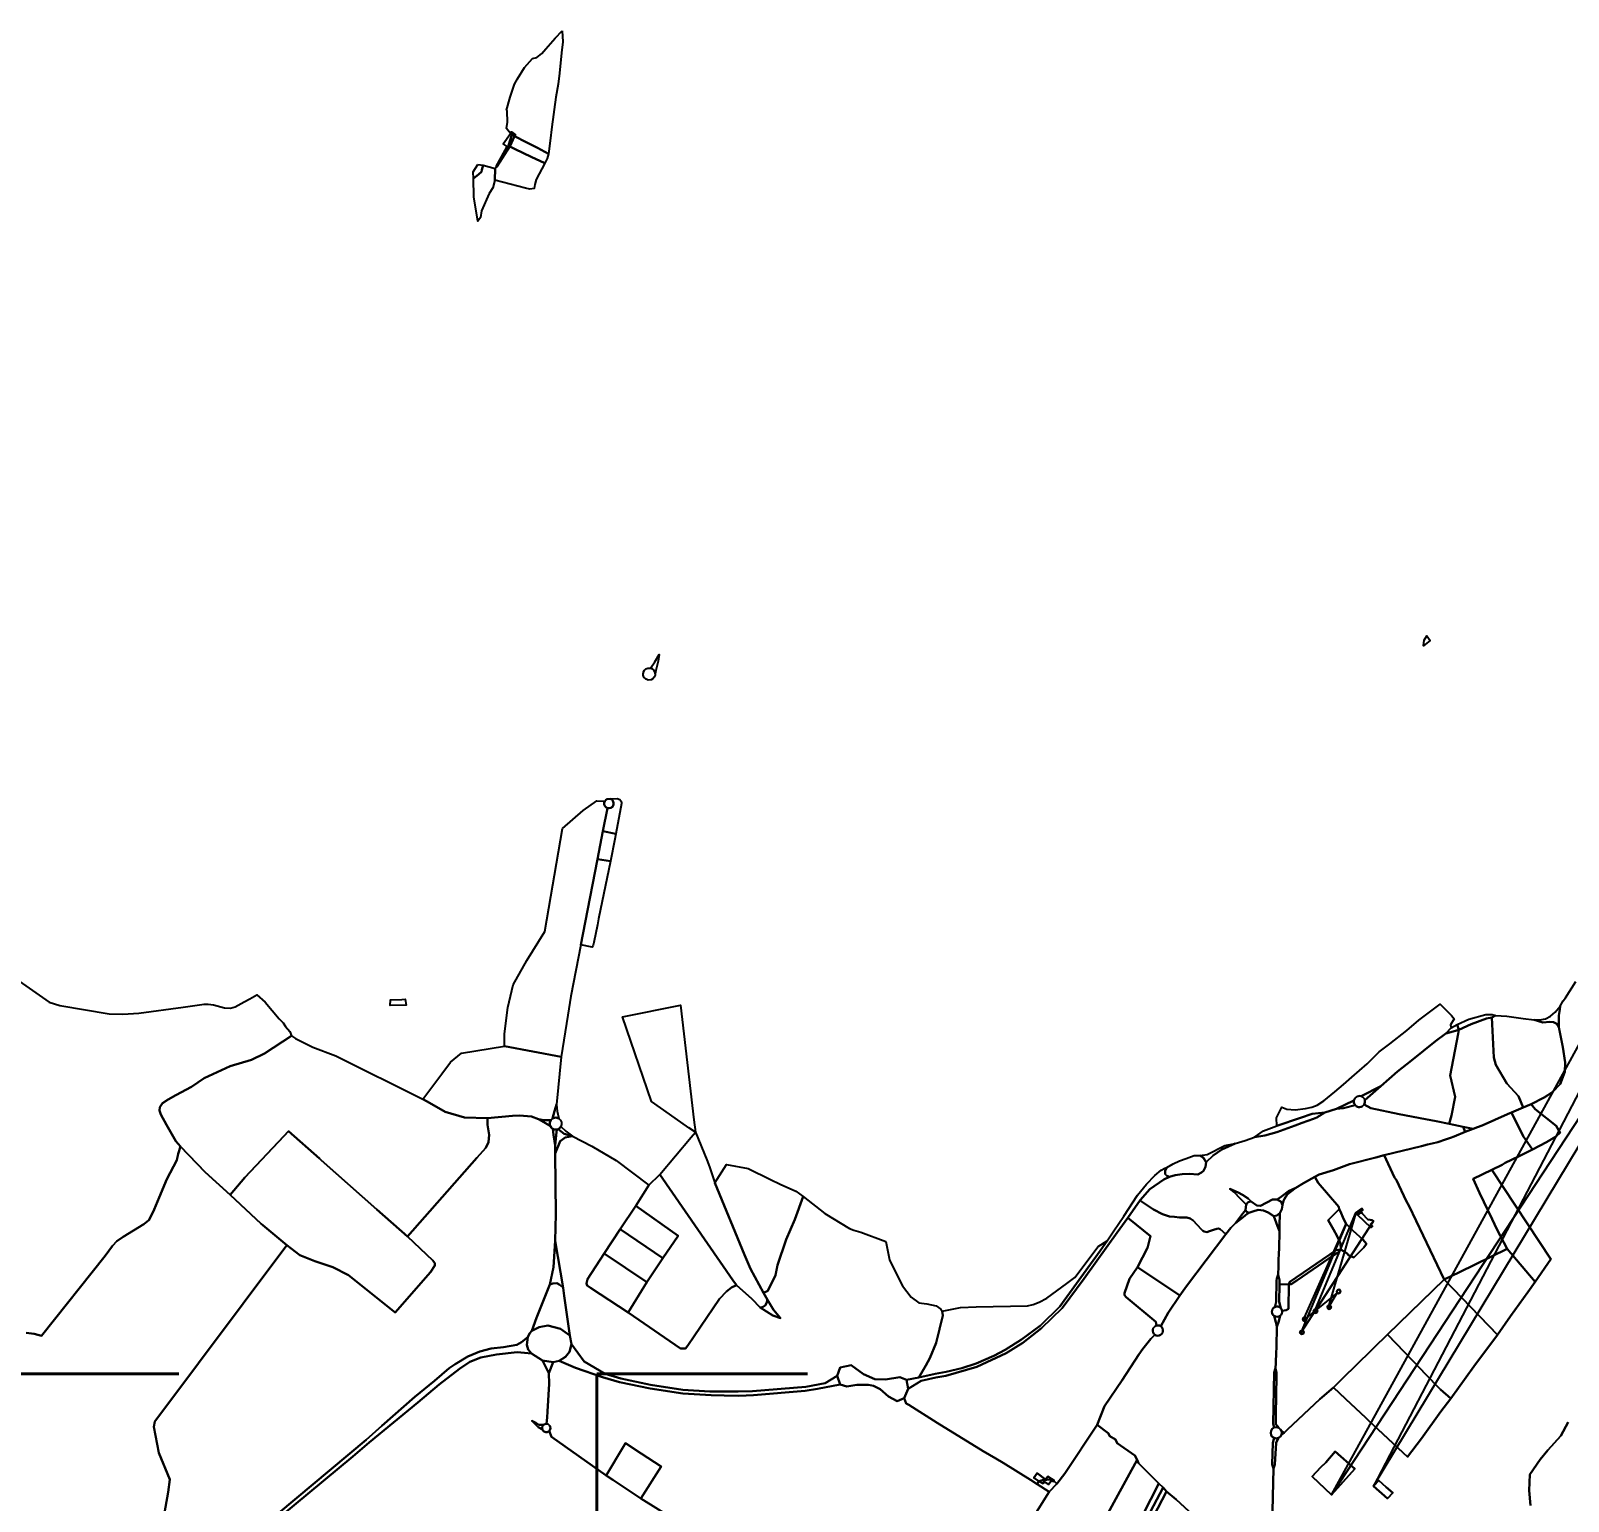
# Model space of a CAD drawing. Header units: millimetres. Extents: x -5124 to 18012, y -6362 to 5362.
# Drawn here: x -315 to 2580, y 2417 to 5185 of the extents above; entities that cross this region are included whole.
import ezdxf

# ---------------------------------------------------------------- set-up
doc = ezdxf.new("R2010")
doc.units = ezdxf.units.MM
doc.layers.add('brokenLine', color=1, linetype='Continuous')
doc.styles.get("Standard").update_dxf_attribs({"font": 'txt', "bigfont": 'bigfont'})

msp = doc.modelspace()

# ---------------------------------------------------------------- linework, layer by layer
at = {"layer": 'brokenLine', "color": 1}
for points in [[(686.1, 5185), (686.8, 5163.8), (684.3, 5143.6), (681, 5105), (678, 5084.7), (673.8, 5059.7), (666.5, 5003.9), (663.5, 4977.5), (659.8, 4953.1), (639.5, 4964.4), (618.3, 4975.1), (596.3, 4986.4), (598.2, 4989.2), (590.3, 4994.9), (588.5, 4991.7), (581.1, 5001.2), (583.2, 5012.9), (582.5, 5033.7), (580.9, 5035.3), (587.7, 5059.8), (596.3, 5084.4), (601.5, 5094.5), (615, 5116), (629.7, 5132.8), (638.1, 5134.7), (647.4, 5142.2), (655.2, 5150.7), (672.7, 5170.7), (686.1, 5185), (686.1, 5185)], [(562.2, 4929.2), (561.8, 4929.7), (582.1, 4967), (574.9, 4971.8), (588.5, 4991.7), (591.3, 4989), (584.6, 4969), (578.4, 4956.1), (565.3, 4934.8), (562.2, 4929.2), (562.2, 4929.2)], [(584.6, 4969), (591.3, 4989), (596.3, 4986.4), (587.3, 4967.3), (584.6, 4969), (584.6, 4969)], [(653.4, 4935.8), (627.4, 4947.8), (597.6, 4962), (587.3, 4967.3), (596.3, 4986.4), (618.3, 4975.1), (639.5, 4964.4), (659.8, 4953.1), (657.6, 4944.6), (653.4, 4935.8), (653.4, 4935.8)], [(588.5, 4991.7), (590.3, 4994.9), (598.2, 4989.2), (596.3, 4986.4), (591.3, 4989), (588.5, 4991.7), (588.5, 4991.7)], [(562.2, 4929.2), (562.9, 4928.7), (587.3, 4967.3), (597.6, 4962), (627.4, 4947.8), (653.4, 4935.8), (636.8, 4904.7), (634.2, 4895.6), (633.4, 4887.8), (624.9, 4886.9), (616.7, 4888.4), (559.3, 4903.6), (559.6, 4925.8), (562.2, 4929.2), (562.2, 4929.2)], [(587.3, 4967.3), (562.9, 4928.7), (562.2, 4929.2), (565.3, 4934.8), (578.4, 4956.1), (584.6, 4969), (587.3, 4967.3), (587.3, 4967.3)], [(527, 4932.9), (536.8, 4931.8), (534.8, 4923), (534, 4919.4), (529, 4914.9), (518.6, 4906.7), (518.1, 4919.6), (527, 4932.9), (527, 4932.9)], [(518.6, 4906.7), (529, 4914.9), (534, 4919.4), (534.8, 4923), (536.8, 4931.8), (559.6, 4925.8), (559.3, 4903.6), (555.5, 4889), (548.5, 4878.6), (533.7, 4846.2), (531.9, 4833.2), (526.8, 4826.5), (519.8, 4872.1), (518.6, 4906.7), (518.6, 4906.7)], [(2987.7, 3727.7), (2134.3, 2428.6), (2178.2, 2477.5), (2141.3, 2510), (2123.7, 2489.7), (2113.4, 2479.9), (2097.8, 2463.1), (2134.3, 2428.6), (3500.2, 4913)], [(3500.2, 4913), (2213.4, 2444.8), (2239.9, 2421.6), (2249.6, 2432.8), (2237.3, 2443.2), (2223.1, 2455.9), (2213.4, 2444.8), (2987.7, 3727.7)], [(2319.8, 4037.1), (2307.2, 4026.9), (2308.6, 4037.6), (2313.9, 4045.6), (2319.8, 4037.1), (2319.8, 4037.1)], [(851.9, 3984.9), (860.2, 3996.6), (868.2, 4010.4), (866.6, 3998.1), (862.2, 3980.5), (860.9, 3974), (860.2, 3977.9), (858.2, 3981.3), (855.6, 3983.5), (851.9, 3984.9), (851.9, 3984.9)], [(860.9, 3974), (860.7, 3971.6), (859.3, 3968), (856.7, 3965), (853.2, 3963.1), (847.5, 3962.7), (843.8, 3964.1), (839.7, 3968.3), (838.4, 3972), (838.3, 3974), (838.7, 3976.4), (839, 3977.9), (841, 3981.3), (843.6, 3983.5), (847.3, 3984.9), (851.9, 3984.9), (855.6, 3983.5), (858.2, 3981.3), (860.2, 3977.9), (860.9, 3974), (860.9, 3974)], [(577.1, 3273.6), (577.3, 3296.5), (583.3, 3346.4), (593.4, 3389), (619.6, 3434.8), (653.4, 3489.3), (686.2, 3683.2), (725.3, 3716.8), (751.2, 3735.5), (765.9, 3734.6), (764.9, 3731.6), (765, 3728.5), (766.1, 3725.7), (768.1, 3723.3), (771.1, 3721.7), (762.6, 3677.9), (752.5, 3625.7), (729.4, 3506.2), (721.2, 3464.3), (702.4, 3367.2), (696.7, 3331.6), (684, 3253.2), (577.1, 3273.6), (577.1, 3273.6)], [(787.1, 3673.2), (762.6, 3677.9), (771.1, 3721.7), (774.2, 3721.3), (777.7, 3722.2), (780.3, 3724), (782, 3726.6), (782.6, 3728.5), (782.7, 3731.7), (781.3, 3735.4), (779.1, 3737.6), (776.3, 3739), (789.5, 3739.7), (794.2, 3737.8), (796.5, 3735.5), (797.6, 3733.3), (797.6, 3729.9), (787.1, 3673.2), (787.1, 3673.2)], [(771.1, 3721.7), (768.1, 3723.3), (766.1, 3725.7), (765, 3728.5), (764.9, 3731.6), (765.9, 3734.6), (768.2, 3737.4), (771, 3738.9), (773.2, 3739.3), (776.3, 3739), (779.1, 3737.6), (781.3, 3735.4), (782.7, 3731.7), (782.6, 3728.5), (782, 3726.6), (780.3, 3724), (777.7, 3722.2), (774.2, 3721.3), (771.1, 3721.7), (771.1, 3721.7)], [(752.5, 3625.7), (762.6, 3677.9), (787.1, 3673.2), (785.2, 3663.2), (776.8, 3621.4), (752.5, 3625.7), (752.5, 3625.7)], [(752.5, 3625.7), (776.8, 3621.4), (754.4, 3513.3), (752.1, 3502), (745.2, 3468.5), (744.2, 3463.5), (742.5, 3460), (721.2, 3464.3), (729.4, 3506.2), (752.5, 3625.7), (752.5, 3625.7)], [(-374.9, 3422.4), (-279.7, 3356.5), (-260, 3349.8), (-167.2, 3334.2), (-141.1, 3333.3), (-111, 3335.6), (-28, 3346.8), (12.1, 3352.5), (19.4, 3352.6), (29.1, 3351.2), (50.1, 3345.4), (61.4, 3344.8), (70.3, 3347.4), (87.1, 3357), (97.5, 3362.3), (110.8, 3369.7), (126.8, 3356), (152.8, 3324.8), (160.3, 3317.2), (165.1, 3310.7), (172.9, 3300.8), (176.3, 3292.9), (125.5, 3259.3), (100.8, 3247.6), (60.9, 3235.9), (12.1, 3213.3), (-12, 3196.8), (-41.4, 3181.4), (-56.2, 3172.9), (-66.9, 3166.2), (-71.4, 3158.8), (-72.4, 3152.1), (-69.6, 3145), (-59.4, 3125.3), (-41.6, 3094.4), (-32.7, 3084.8), (-36.9, 3070.4), (-39.8, 3058.6), (-58.2, 3022.9), (-72.9, 2988.6), (-82.3, 2965.9), (-87.8, 2954.2), (-92.6, 2946), (-101.5, 2938.4), (-140.7, 2914.3), (-152.4, 2906.1), (-160.6, 2897.2), (-167.5, 2888.2), (-174.4, 2878.6), (-294.5, 2727.9), (-308.2, 2731.9), (-323.6, 2733.5)], [(2022.1, 2345.1), (2023.7, 2424.9), (2024.8, 2478), (2027.7, 2485.7), (2030.1, 2526.5), (2034.7, 2536), (2038.2, 2538.6), (2040.3, 2542.4), (2045.4, 2545.6), (2048.4, 2548.6), (2051.5, 2551.5), (2112, 2608.6), (2116.5, 2612.6), (2137.7, 2631), (2160.7, 2609.5), (2199, 2573.6), (2202.8, 2570), (2212.9, 2560.6), (2240.4, 2534.8), (2269.2, 2507.8), (2277.2, 2500.3), (2303.5, 2534.5), (2340.1, 2585.3), (2359.2, 2610.2), (2402.5, 2670.3), (2446.7, 2729.9), (2471.5, 2765.2), (2503.7, 2810.4), (2517.8, 2830), (2547.3, 2872.4), (2436.3, 3040.5), (2455.7, 3050.2), (2461.5, 3053.5), (2486.6, 3065.9), (2512.9, 3079.1), (2539, 3092.7), (2557.9, 3104.2), (2564.6, 3110.1), (2557.1, 3123.6), (2517.6, 3154.5), (2510.2, 3164.1), (2534.6, 3176.5), (2550.6, 3186.8), (2564.5, 3201.7), (2573.5, 3225.2), (2573.9, 3242.5), (2569.5, 3271.4), (2562.2, 3309.4), (2562.5, 3331.4), (2564.4, 3342.2), (2564.7, 3348.4), (2570.6, 3358.8), (2574.8, 3364.2), (2594.2, 3395.1)], [(392.3, 3350.6), (362.1, 3350), (362.8, 3360.4), (384.2, 3361), (390.3, 3361.6), (392.3, 3350.6), (392.3, 3350.6)], [(888, 3145.3), (853.7, 3169.3), (799.3, 3328.7), (908.4, 3350.7), (933.8, 3135), (936.9, 3111.2), (924.5, 3119.8), (888, 3145.3), (888, 3145.3)], [(2190.3, 3179), (2187.8, 3179.6), (2185.2, 3179.5), (2182.8, 3178.8), (2180.5, 3177.5), (2178.7, 3175.7), (2177.3, 3173.5), (2176.5, 3171.1), (2143.5, 3155.2), (2121.9, 3148.2), (2098, 3146.1), (2076, 3138.4), (2031.5, 3123.1), (2030.6, 3138.3), (2041, 3158.5), (2050.2, 3154.5), (2065.6, 3153.8), (2085.3, 3155.9), (2097.5, 3158.7), (2107.1, 3162.6), (2119.6, 3170.6), (2140.4, 3187.5), (2156.7, 3201.3), (2172.4, 3215), (2201.2, 3240.4), (2224.3, 3262.4), (2244, 3277.7), (2276.1, 3302.9), (2298.7, 3322.6), (2339.1, 3352.3), (2360.4, 3331.2), (2365.1, 3324.7), (2358, 3313.6), (2359.7, 3307.6), (2349.8, 3297.4), (2330.2, 3282.6), (2285.1, 3246.6), (2258.7, 3225.5), (2226.9, 3198), (2190.3, 3179), (2190.3, 3179)], [(2370.6, 3314.3), (2393, 3324.5), (2424.8, 3332.7), (2431.6, 3333), (2436.8, 3332.8), (2442.7, 3330.9), (2436.2, 3327.1), (2426.2, 3325.4), (2397.3, 3315.1), (2373.9, 3304), (2370.6, 3314.3), (2370.6, 3314.3)], [(2515.6, 3323.2), (2532.2, 3318.2), (2545.1, 3319.1), (2551.9, 3318.7), (2558.3, 3315.7), (2562.2, 3309.4), (2569.5, 3271.4), (2573.9, 3242.5), (2573.5, 3225.2), (2564.5, 3201.7), (2550.6, 3186.8), (2534.6, 3176.5), (2510.2, 3164.1), (2495.2, 3157.6), (2486.4, 3179.2), (2464.4, 3203.2), (2443.8, 3238.3), (2439.9, 3252.3), (2436.2, 3327.1), (2442.7, 3330.9), (2464.2, 3329.8), (2495.1, 3325.7), (2515.6, 3323.2), (2515.6, 3323.2)], [(2562.2, 3309.4), (2558.3, 3315.7), (2551.9, 3318.7), (2545.1, 3319.1), (2532.2, 3318.2), (2515.6, 3323.2), (2526.5, 3322.7), (2536.9, 3324.9), (2546.7, 3329.8), (2555.1, 3337.1), (2564.7, 3348.4), (2564.4, 3342.2), (2562.5, 3331.4), (2562.2, 3309.4), (2562.2, 3309.4)], [(2373.9, 3304), (2372.5, 3296.9), (2357.5, 3218.1), (2367, 3177.8), (2360.1, 3142.6), (2355.6, 3127.2), (2331.4, 3132.4), (2311.2, 3136.1), (2261.7, 3145.6), (2208.3, 3156.6), (2195.6, 3163.4), (2196.6, 3165.3), (2197.1, 3167.3), (2197.3, 3169.5), (2197, 3171.6), (2226.9, 3198), (2258.7, 3225.5), (2285.1, 3246.6), (2330.2, 3282.6), (2349.8, 3297.4), (2363.6, 3300.7), (2373.9, 3304), (2373.9, 3304)], [(2373.9, 3304), (2363.6, 3300.7), (2349.8, 3297.4), (2359.7, 3307.6), (2370.6, 3314.3), (2373.9, 3304), (2373.9, 3304)], [(2373.9, 3304), (2397.3, 3315.1), (2426.2, 3325.4), (2436.2, 3327.1), (2439.9, 3252.3), (2443.8, 3238.3), (2464.4, 3203.2), (2486.4, 3179.2), (2495.2, 3157.6), (2473.2, 3148.6), (2465.3, 3145.2), (2418.2, 3124.3), (2409, 3120.7), (2401.2, 3117.8), (2382.1, 3121.7), (2355.6, 3127.2), (2360.1, 3142.6), (2367, 3177.8), (2357.5, 3218.1), (2372.5, 3296.9), (2373.9, 3304), (2373.9, 3304)], [(-12, 3196.8), (12.1, 3213.3), (60.9, 3235.9), (100.8, 3247.6), (125.5, 3259.3), (176.3, 3292.9), (183.6, 3287.6), (216.5, 3271.7), (259.8, 3255.2), (423.4, 3173.8), (431.6, 3169.2), (465.8, 3150), (502.2, 3139.3), (545.1, 3137.6), (545.1, 3125.4), (548.6, 3106.2), (547.2, 3092.4), (542.4, 3082.1), (525, 3062.9), (394.5, 2915.2), (336.9, 2966.2), (232.1, 3059), (229.2, 3061.6), (170.6, 3113.4), (161.9, 3104.1), (88.5, 3026.2), (60.7, 2993.6), (13.7, 3036.4), (-32.7, 3084.8), (-41.6, 3094.4), (-59.4, 3125.3), (-69.6, 3145), (-72.4, 3152.1), (-71.4, 3158.8), (-66.9, 3166.2), (-56.2, 3172.9), (-41.4, 3181.4), (-12, 3196.8), (-12, 3196.8)], [(684, 3253.2), (675.1, 3163.3), (671.5, 3150.9), (667.9, 3137.3), (664.5, 3134.3), (652, 3133.9), (641, 3135.7), (628.1, 3141), (605.8, 3142.7), (592.4, 3142.4), (545.1, 3137.6), (502.2, 3139.3), (465.8, 3150), (431.6, 3169.2), (423.4, 3173.8), (459.1, 3221.2), (475.7, 3243.2), (496.6, 3260.5), (577.1, 3273.6), (684, 3253.2), (684, 3253.2)], [(2190.3, 3179), (2226.9, 3198), (2197, 3171.6), (2196.1, 3174), (2194.6, 3176.2), (2192.6, 3177.9), (2190.3, 3179), (2190.3, 3179)], [(679.3, 3137.2), (675.7, 3138.6), (673.6, 3138.8), (669.8, 3138.1), (667.9, 3137.3), (671.5, 3150.9), (675.1, 3163.3), (676.3, 3150.7), (679.3, 3137.2), (679.3, 3137.2)], [(1952.8, 3090), (1971.8, 3095.8), (1989.3, 3102.3), (2009, 3105.2), (2031.6, 3111.7), (2066.1, 3124.3), (2078.8, 3128.8), (2100.4, 3136.5), (2106.7, 3138.8), (2121.9, 3148.2), (2143.5, 3155.2), (2156.8, 3156.7), (2179.1, 3162.1), (2180.9, 3160.5), (2183, 3159.4), (2185.3, 3158.8), (2187.6, 3158.7), (2190, 3159.1), (2192.1, 3160.1), (2194, 3161.5), (2195.6, 3163.4), (2208.3, 3156.6), (2261.7, 3145.6), (2311.2, 3136.1), (2331.4, 3132.4), (2355.6, 3127.2), (2382.1, 3121.7), (2386, 3111.8), (2365.2, 3103.6), (2358, 3100.6), (2349.1, 3097.8), (2334.2, 3092.8), (2323.7, 3090.2), (2314.9, 3088), (2303.8, 3085.2), (2233.6, 3068.1), (2217.4, 3063.9), (2167.9, 3051), (2137.9, 3040.2), (2111.1, 3031.8), (2103.1, 3027.6), (2081.3, 3015.7), (2067.2, 3006.7), (2053.6, 3000.2), (2040.2, 2990.5), (2032, 2984.5), (2022.9, 2984.5), (2000.5, 2973.1), (1993.5, 2973.6), (1982.7, 2980.9), (1977.2, 2986.3), (1966.8, 2993.5), (1958.7, 2997.6), (1943, 3005.1), (1951, 2998.8), (1962.4, 2986.9), (1973.4, 2975.4), (1972.1, 2964.5), (1964.8, 2955.4), (1953.2, 2940.3), (1944.9, 2931.1), (1935.4, 2919.3), (1924.8, 2928.7), (1921.4, 2930), (1918.4, 2929.8), (1911.9, 2927.7), (1904.6, 2924.9), (1899.5, 2923.1), (1894.6, 2924.2), (1891.7, 2925.5), (1889.8, 2928.1), (1881.6, 2936.9), (1873.7, 2945.3), (1867.9, 2949.1), (1861.6, 2950.7), (1855.9, 2951.1), (1848.3, 2951), (1838.4, 2951.8), (1829.3, 2953), (1815.9, 2957.4), (1799, 2965.8), (1776.8, 2980.7), (1774.2, 2983.5), (1792, 3004), (1818.8, 3022.6), (1829.1, 3027.6), (1839.9, 3030.4), (1853.3, 3032.3), (1866.7, 3032.9), (1882.7, 3031.7), (1889.5, 3035.3), (1893.5, 3038.8), (1896.9, 3045.9), (1898.3, 3054.9), (1911.5, 3067.5), (1927.8, 3078.6), (1952.8, 3090), (1952.8, 3090)], [(2176.5, 3171.1), (2176.3, 3169.1), (2176.5, 3167.2), (2177.1, 3165.3), (2177.9, 3163.6), (2179.1, 3162.1), (2156.8, 3156.7), (2143.5, 3155.2), (2176.5, 3171.1), (2176.5, 3171.1)], [(2179.1, 3162.1), (2177.9, 3163.6), (2177.1, 3165.3), (2176.5, 3167.2), (2176.3, 3169.1), (2176.5, 3171.1), (2177.3, 3173.5), (2178.7, 3175.7), (2180.5, 3177.5), (2182.8, 3178.8), (2185.2, 3179.5), (2187.8, 3179.6), (2190.3, 3179), (2192.6, 3177.9), (2194.6, 3176.2), (2196.1, 3174), (2197, 3171.6), (2197.3, 3169.5), (2197.1, 3167.3), (2196.6, 3165.3), (2195.6, 3163.4), (2194, 3161.5), (2192.1, 3160.1), (2190, 3159.1), (2187.6, 3158.7), (2185.3, 3158.8), (2183, 3159.4), (2180.9, 3160.5), (2179.1, 3162.1), (2179.1, 3162.1)], [(2512.9, 3079.1), (2494.9, 3104.2), (2473.2, 3148.6), (2495.2, 3157.6), (2510.2, 3164.1), (2517.6, 3154.5), (2557.1, 3123.6), (2564.6, 3110.1), (2557.9, 3104.2), (2539, 3092.7), (2512.9, 3079.1), (2512.9, 3079.1)], [(-67.1, 2370.5), (-56.2, 2433.9), (-52.8, 2457.7), (-73.6, 2507.5), (-83.2, 2556.7), (-81.3, 2566.9), (167.5, 2898.6), (192.2, 2880.1), (220, 2868.4), (254, 2857.1), (283.6, 2842.3), (371.7, 2771.7), (437.7, 2848.2), (446.3, 2860.2), (445.9, 2864.7), (442.4, 2869.6), (394.5, 2915.2), (525, 3062.9), (542.4, 3082.1), (547.2, 3092.4), (548.6, 3106.2), (545.1, 3125.4), (545.1, 3137.6), (592.4, 3142.4), (605.8, 3142.7), (628.1, 3141), (641, 3135.7), (651, 3130.6), (663.6, 3122.6), (665.9, 3119.5), (668, 3117.9), (669.3, 3106.3), (672.4, 3086.6), (672.9, 3071.6), (672.9, 3071.6)], [(641, 3135.7), (652, 3133.9), (664.5, 3134.3), (662.5, 3129.4), (662.6, 3125.5), (663.6, 3122.6), (651, 3130.6), (641, 3135.7), (641, 3135.7)], [(664.5, 3134.3), (667.9, 3137.3), (669.8, 3138.1), (673.6, 3138.8), (675.7, 3138.6), (679.3, 3137.2), (682.8, 3133.9), (684.4, 3130.3), (684.6, 3126.1), (683.4, 3122.4), (681.3, 3119.6), (678.1, 3117.4), (675.7, 3116.7), (671.6, 3116.6), (668, 3117.9), (665.9, 3119.5), (663.6, 3122.6), (662.6, 3125.5), (662.5, 3129.4), (664.5, 3134.3), (664.5, 3134.3)], [(2121.9, 3148.2), (2106.7, 3138.8), (2100.4, 3136.5), (2078.8, 3128.8), (2066.1, 3124.3), (2031.6, 3111.7), (2009, 3105.2), (1989.3, 3102.3), (2006.4, 3113.7), (2031.5, 3123.1), (2076, 3138.4), (2098, 3146.1), (2121.9, 3148.2), (2121.9, 3148.2)], [(2486.6, 3065.9), (2461.5, 3053.5), (2455.7, 3050.2), (2436.3, 3040.5), (2401, 3023.9), (2412.9, 2997.4), (2436.6, 2947.8), (2445.8, 2928.6), (2465, 2891.7), (2375.2, 2847.6), (2346.2, 2833.8), (2280.4, 2972.1), (2274.9, 2982.5), (2256.4, 3020.8), (2252.8, 3026.2), (2233.6, 3068.1), (2303.8, 3085.2), (2314.9, 3088), (2323.7, 3090.2), (2334.2, 3092.8), (2349.1, 3097.8), (2358, 3100.6), (2365.2, 3103.6), (2386, 3111.8), (2401.2, 3117.8), (2409, 3120.7), (2418.2, 3124.3), (2465.3, 3145.2), (2473.2, 3148.6), (2494.9, 3104.2), (2512.9, 3079.1), (2486.6, 3065.9), (2486.6, 3065.9)], [(229.2, 3061.6), (232.1, 3059), (336.9, 2966.2), (394.5, 2915.2), (442.4, 2869.6), (445.9, 2864.7), (446.3, 2860.2), (437.7, 2848.2), (371.7, 2771.7), (283.6, 2842.3), (254, 2857.1), (220, 2868.4), (192.2, 2880.1), (167.5, 2898.6), (122.3, 2936.2), (119.4, 2938.7), (60.7, 2993.6), (88.5, 3026.2), (161.9, 3104.1), (170.6, 3113.4), (229.2, 3061.6), (229.2, 3061.6)], [(672.4, 3086.6), (669.3, 3106.3), (668, 3117.9), (671.6, 3116.6), (675.7, 3116.7), (674.8, 3105.6), (672.4, 3086.6), (672.4, 3086.6)], [(705.1, 3103.8), (691.5, 3101.5), (686.5, 3097.7), (682.3, 3094.6), (672.9, 3071.6), (672.4, 3086.6), (674.8, 3105.6), (675.7, 3116.7), (678.1, 3117.4), (689.5, 3108.2), (705.1, 3103.8), (705.1, 3103.8)], [(1230, 2672.9), (1208.9, 2668.3), (1203.4, 2652.5), (1180.7, 2639.1), (1144.6, 2632), (1044, 2623.6), (1017.4, 2623.3), (985.6, 2623), (963.7, 2623.1), (912.8, 2626.1), (852.1, 2635.5), (796.1, 2648), (766.9, 2656.5), (727.3, 2680), (703.6, 2712.4), (700.1, 2728.9), (689.7, 2803.2), (687.6, 2818.7), (672.9, 2906.7), (673.9, 2957.4), (672.9, 3071.6), (682.3, 3094.6), (686.5, 3097.7), (691.5, 3101.5), (705.1, 3103.8), (741.5, 3085), (787.6, 3057.9), (849.2, 3011.5), (824.4, 2972.5), (795.3, 2929.1), (765.2, 2883.1), (733.8, 2835), (731.9, 2826.6), (733, 2823.1), (739, 2818.3), (809.8, 2772), (908.8, 2704.3), (918.2, 2704.5), (922.2, 2709.9), (982.2, 2797.5), (994.9, 2811.8), (1004.6, 2818.8), (1014.2, 2823.3), (1042.8, 2797.5), (1058.7, 2781.6), (1082.4, 2766.2), (1096.7, 2761.5), (1083.5, 2777.1), (1072.5, 2795.8), (1064.6, 2808.9), (1073.2, 2813), (1087.5, 2842.1), (1091.2, 2861.2), (1107.7, 2909.6), (1123.7, 2946.9), (1139.5, 2990.6), (1180.4, 2958.2), (1226.7, 2930.1), (1235, 2926.9), (1248.4, 2923.3), (1295.5, 2905.4), (1302.3, 2871.4), (1312.6, 2848.9), (1326.3, 2822.3), (1342.8, 2801), (1357.5, 2790.2), (1372.6, 2788.3), (1389.9, 2784.5), (1398.6, 2778.3), (1401.3, 2774.6), (1402.3, 2766.3), (1390, 2715.1), (1378, 2685.8), (1370.4, 2672), (1357.1, 2649.7), (1334, 2645.3), (1321.7, 2650.4), (1294.8, 2645.6), (1274.5, 2646.2), (1252.9, 2655.9), (1230, 2672.9), (1230, 2672.9)], [(683.4, 3122.4), (692.7, 3113.3), (705.1, 3103.8), (689.5, 3108.2), (678.1, 3117.4), (681.3, 3119.6), (683.4, 3122.4), (683.4, 3122.4)], [(936.9, 3111.2), (958.3, 3059.5), (963, 3046), (973.4, 3016.1), (1028.8, 2880.6), (1040.4, 2854.2), (1064.6, 2808.9), (1072.5, 2795.8), (1071.4, 2791.4), (1068.7, 2786), (1064, 2782.9), (1058.7, 2781.6), (1042.8, 2797.5), (1014.2, 2823.3), (1007, 2832.7), (869.8, 3031.6), (928.6, 3101.9), (936.9, 3111.2), (936.9, 3111.2)], [(2382.1, 3121.7), (2401.2, 3117.8), (2386, 3111.8), (2382.1, 3121.7), (2382.1, 3121.7)], [(-323.6, 2733.5), (-308.2, 2731.9), (-294.5, 2727.9), (-174.4, 2878.6), (-167.5, 2888.2), (-160.6, 2897.2), (-152.4, 2906.1), (-140.7, 2914.3), (-101.5, 2938.4), (-92.6, 2946), (-87.8, 2954.2), (-82.3, 2965.9), (-72.9, 2988.6), (-58.2, 3022.9), (-39.8, 3058.6), (-36.9, 3070.4), (-32.7, 3084.8), (13.7, 3036.4), (60.7, 2993.6), (119.4, 2938.7), (122.3, 2936.2), (167.5, 2898.6), (-81.3, 2566.9), (-83.2, 2556.7), (-73.6, 2507.5), (-52.8, 2457.7), (-56.2, 2433.9), (-67.1, 2370.5)], [(672.9, 3071.6), (673.9, 2957.4), (672.9, 2906.7), (669.4, 2857.5), (662.4, 2824.5), (637.6, 2761.7), (628.5, 2737.3), (624.2, 2732.7), (621, 2725.6), (609.3, 2716.4), (600.7, 2711.4), (575.2, 2706.6), (552.1, 2704.3), (530.6, 2698.7), (508.2, 2689.2), (484.6, 2674.8), (473.3, 2667.2), (445.4, 2643.6), (408.6, 2613.3), (346.3, 2558.4), (316.5, 2532.2), (117.1, 2365.4)], [(1952.8, 3090), (1927.8, 3078.6), (1911.5, 3067.5), (1898.3, 3054.9), (1892.6, 3063.9), (1886.2, 3067.5), (1899.9, 3069.4), (1933.4, 3086.5), (1952.8, 3090), (1952.8, 3090)], [(973.4, 3016.1), (995.4, 3050.4), (1036, 3042.8), (1078.1, 3022.3), (1096.3, 3013.4), (1125.9, 3000.5), (1139.5, 2990.6), (1123.7, 2946.9), (1107.7, 2909.6), (1091.2, 2861.2), (1087.5, 2842.1), (1073.2, 2813), (1064.6, 2808.9), (1040.4, 2854.2), (1028.8, 2880.6), (973.4, 3016.1), (973.4, 3016.1)], [(1750.5, 2950.2), (1730.6, 2922.3), (1668.7, 2835.7), (1627.2, 2780), (1588.5, 2742.4), (1553.4, 2714.6), (1521.6, 2695.4), (1466.6, 2669.4), (1408.4, 2652.7), (1389.6, 2649.4), (1361.9, 2643.2), (1337.5, 2628.4), (1334, 2645.3), (1357.1, 2649.7), (1388.2, 2656.7), (1408.8, 2660), (1438, 2667.4), (1465, 2676.2), (1498.6, 2690.7), (1520, 2701.4), (1550.9, 2720.9), (1586.1, 2747.5), (1622.9, 2783.2), (1698.4, 2888.3), (1712.1, 2907.1), (1724.4, 2925.7), (1743.3, 2953.2), (1768.8, 2992.9), (1785.8, 3013.4), (1801.7, 3029.8), (1813.7, 3040.1), (1820.4, 3044), (1824.5, 3045), (1821.4, 3039.2), (1821.2, 3032.7), (1824.2, 3029.1), (1829.1, 3027.6), (1818.8, 3022.6), (1792, 3004), (1774.2, 2983.5), (1750.5, 2950.2), (1750.5, 2950.2)], [(1886.2, 3067.5), (1892.6, 3063.9), (1898.3, 3054.9), (1896.9, 3045.9), (1893.5, 3038.8), (1889.5, 3035.3), (1882.7, 3031.7), (1866.7, 3032.9), (1853.3, 3032.3), (1839.9, 3030.4), (1829.1, 3027.6), (1824.2, 3029.1), (1821.2, 3032.7), (1821.4, 3039.2), (1824.5, 3045), (1836.4, 3052.1), (1848.2, 3057.6), (1860.4, 3062.1), (1875.4, 3067.3), (1886.2, 3067.5), (1886.2, 3067.5)], [(2161.6, 2939.2), (2157.5, 2947.2), (2150.3, 2963.4), (2148.4, 2966.6), (2148.2, 2970.9), (2109.2, 3016.3), (2103.1, 3027.6), (2111.1, 3031.8), (2137.9, 3040.2), (2167.9, 3051), (2217.4, 3063.9), (2233.6, 3068.1), (2252.8, 3026.2), (2256.4, 3020.8), (2274.9, 2982.5), (2280.4, 2972.1), (2346.2, 2833.8), (2239.8, 2730.7), (2213.8, 2705.3), (2176.9, 2669.2), (2160.6, 2653.3), (2151.1, 2644.1), (2137.7, 2631), (2116.5, 2612.6), (2112, 2608.6), (2051.5, 2551.5), (2048.4, 2548.6), (2045.4, 2545.6), (2040.3, 2548.4), (2038.5, 2552), (2035.3, 2554.6), (2029.5, 2562), (2029.7, 2579.2), (2030.7, 2652.5), (2030.7, 2658.8), (2028.8, 2667.3), (2029.7, 2676.9), (2030.3, 2697.2), (2030.5, 2704.7), (2030.7, 2716.1), (2031.2, 2736.4), (2031.3, 2745.3), (2034.5, 2753.9), (2037.7, 2765.6), (2039.5, 2767.5), (2040.9, 2769.9), (2041.5, 2772.6), (2041.4, 2775.3), (2048.7, 2776.3), (2053.3, 2778.6), (2053.7, 2825.1), (2058.6, 2825.1), (2068.8, 2832.1), (2129.5, 2873.4), (2145.5, 2884), (2151.9, 2890.5), (2163.5, 2883.1), (2166.4, 2880), (2176.6, 2875.5), (2195, 2894.5), (2200.2, 2901.4), (2193.1, 2909.4), (2175.1, 2926), (2162.8, 2937.5), (2161.6, 2939.2), (2075.8, 2732.2), (2078.1, 2731), (2080.7, 2731.8), (2082.1, 2734.3), (2080.9, 2737.3), (2078.3, 2738.2), (2075.7, 2737), (2074.9, 2734.9), (2075.8, 2732.2), (2212.4, 2943.4), (2213.6, 2944), (2210.5, 2945.8), (2207, 2946.3), (2202.4, 2947.2), (2191.9, 2958.3), (2191.4, 2959.7), (2190.5, 2960.9), (2186.3, 2957.6), (2183.3, 2955.7), (2208.5, 2932.2), (2211.6, 2934.8), (2207.6, 2938.3), (2212.4, 2943.4), (2101.3, 2772), (2103.6, 2770.8), (2106.2, 2771.5), (2107.6, 2774.1), (2106.4, 2777.1), (2104.2, 2778), (2101.4, 2776.9), (2100.4, 2774.7), (2101.3, 2772), (2180, 2959.4), (2180.8, 2958.3), (2182, 2956.7), (2185.1, 2959), (2193.5, 2965.2), (2191.5, 2967.9), (2180, 2959.4), (2127.4, 2779.7), (2129.7, 2778.5), (2132.4, 2779.3), (2133.7, 2781.8), (2132.5, 2784.8), (2129.9, 2785.7), (2127.4, 2784.5), (2126.5, 2782.4), (2127.4, 2779.7), (2144.7, 2809.3), (2147.5, 2807.9), (2150.1, 2808.7), (2151.5, 2811.2), (2149.7, 2814.7), (2148.1, 2815.1), (2145.3, 2814.1), (2144.3, 2811.8), (2144.7, 2809.3), (2080.9, 2756.8), (2083.2, 2755.6), (2085.8, 2756.4), (2087.2, 2758.9), (2086, 2761.9), (2083.8, 2762.8), (2081, 2761.8), (2080, 2759.5), (2080.9, 2756.8), (2161.6, 2939.2)], [(2436.3, 3040.5), (2547.3, 2872.4), (2517.8, 2830), (2465, 2891.7), (2445.8, 2928.6), (2436.6, 2947.8), (2412.9, 2997.4), (2401, 3023.9), (2436.3, 3040.5), (2436.3, 3040.5)], [(869.8, 3031.6), (1007, 2832.7), (1014.2, 2823.3), (1004.6, 2818.8), (994.9, 2811.8), (982.2, 2797.5), (922.2, 2709.9), (918.2, 2704.5), (908.8, 2704.3), (809.8, 2772), (845.5, 2829.3), (875.3, 2874.1), (904.4, 2916.4), (824.4, 2972.5), (849.2, 3011.5), (869.8, 3031.6), (869.8, 3031.6)], [(2036.2, 2824.5), (2036.3, 2832.9), (2034, 2843.8), (2034.2, 2858.8), (2034.5, 2870.5), (2035.3, 2883.1), (2035.6, 2892.7), (2036.1, 2925.4), (2036.3, 2934.7), (2036.8, 2958.9), (2040.5, 2966.5), (2042, 2973.9), (2043.7, 2981.9), (2046, 2985.9), (2050.7, 2993.9), (2067.2, 3006.7), (2081.3, 3015.7), (2103.1, 3027.6), (2109.2, 3016.3), (2148.2, 2970.9), (2148.4, 2966.6), (2127.9, 2945.8), (2137.8, 2928.1), (2145, 2915.5), (2151.4, 2902.1), (2151.9, 2890.5), (2142.9, 2889.1), (2055.6, 2829.5), (2053.7, 2825.1), (2036.2, 2824.5), (2036.2, 2824.5)], [(1750.5, 2950.2), (1774.2, 2983.5), (1776.8, 2980.7), (1799, 2965.8), (1815.9, 2957.4), (1829.3, 2953), (1838.4, 2951.8), (1848.3, 2951), (1855.9, 2951.1), (1861.6, 2950.7), (1867.9, 2949.1), (1873.7, 2945.3), (1881.6, 2936.9), (1889.8, 2928.1), (1891.7, 2925.5), (1894.6, 2924.2), (1899.5, 2923.1), (1904.6, 2924.9), (1911.9, 2927.7), (1918.4, 2929.8), (1921.4, 2930), (1924.8, 2928.7), (1935.4, 2919.3), (1861.5, 2821.7), (1848.7, 2804.2), (1769.2, 2857.6), (1787.9, 2893.7), (1793.3, 2915.5), (1754.2, 2947.4), (1750.5, 2950.2), (1750.5, 2950.2)], [(1943, 3005.1), (1958.7, 2997.6), (1966.8, 2993.5), (1977.2, 2986.3), (1982.7, 2980.9), (1977.3, 2979.8), (1973.4, 2975.4), (1962.4, 2986.9), (1951, 2998.8), (1943, 3005.1), (1943, 3005.1)], [(1972.1, 2964.5), (1973.4, 2975.4), (1977.3, 2979.8), (1982.7, 2980.9), (1993.5, 2973.6), (2000.5, 2973.1), (2022.9, 2984.5), (2032, 2984.5), (2039.4, 2980.2), (2042, 2973.9), (2040.5, 2966.5), (2036.8, 2958.9), (2031.4, 2954.6), (2025.5, 2953.3), (2014.7, 2960.3), (2006.1, 2964), (1996.1, 2965.1), (1986, 2962.3), (1978.4, 2959.6), (1974.8, 2961.6), (1972.1, 2964.5), (1972.1, 2964.5)], [(2032, 2984.5), (2040.2, 2990.5), (2053.6, 3000.2), (2067.2, 3006.7), (2050.7, 2993.9), (2046, 2985.9), (2043.7, 2981.9), (2042, 2973.9), (2039.4, 2980.2), (2032, 2984.5), (2032, 2984.5)], [(824.4, 2972.5), (904.4, 2916.4), (875.3, 2874.1), (795.3, 2929.1), (824.4, 2972.5), (824.4, 2972.5)], [(1848.7, 2804.2), (1861.5, 2821.7), (1935.4, 2919.3), (1944.9, 2931.1), (1953.2, 2940.3), (1968.2, 2951.2), (1975.5, 2957.5), (1978.4, 2959.6), (1986, 2962.3), (1996.1, 2965.1), (2006.1, 2964), (2014.7, 2960.3), (2025.5, 2953.3), (2032.6, 2934.6), (2036.1, 2925.4), (2035.6, 2892.7), (2035.3, 2883.1), (2034.5, 2870.5), (2034.2, 2858.8), (2034, 2843.8), (2031.2, 2836.2), (2030.8, 2832.5), (2029.8, 2792), (2027.3, 2782.1), (2025, 2780.5), (2023.4, 2778.4), (2022.4, 2776), (2022.1, 2773.1), (2022.4, 2771), (2023.2, 2768.8), (2024.4, 2767.1), (2026.1, 2765.5), (2029.7, 2753.8), (2031.3, 2745.3), (2031.2, 2736.4), (2030.7, 2716.1), (2030.5, 2704.7), (2030.3, 2697.2), (2029.7, 2676.9), (2028.8, 2667.3), (2026.2, 2659), (2024.5, 2562.1), (2026.4, 2555.2), (2022.8, 2552.8), (2020.4, 2548.9), (2019.8, 2545.5), (2020.8, 2540.9), (2022.2, 2538.7), (2026.1, 2535.9), (2023.6, 2526.6), (2022.6, 2485.9), (2024.8, 2478), (2023.7, 2424.9), (2022.1, 2345.1)], [(1972.1, 2964.5), (1974.8, 2961.6), (1978.4, 2959.6), (1975.5, 2957.5), (1968.2, 2951.2), (1953.2, 2940.3), (1964.8, 2955.4), (1972.1, 2964.5), (1972.1, 2964.5)], [(2025.5, 2953.3), (2031.4, 2954.6), (2036.8, 2958.9), (2036.3, 2934.7), (2036.1, 2925.4), (2032.6, 2934.6), (2025.5, 2953.3), (2025.5, 2953.3)], [(2151.9, 2890.5), (2151.4, 2902.1), (2145, 2915.5), (2137.8, 2928.1), (2127.9, 2945.8), (2148.4, 2966.6), (2150.3, 2963.4), (2157.5, 2947.2), (2161.6, 2939.2), (2162.8, 2937.5), (2175.1, 2926), (2193.1, 2909.4), (2200.2, 2901.4), (2195, 2894.5), (2176.6, 2875.5), (2166.4, 2880), (2163.5, 2883.1), (2151.9, 2890.5), (2151.9, 2890.5)], [(2180.8, 2958.3), (2180, 2959.4), (2191.5, 2967.9), (2193.5, 2965.2), (2185.1, 2959), (2182, 2956.7), (2180.8, 2958.3), (2180.8, 2958.3)], [(2212.4, 2943.4), (2207.6, 2938.3), (2211.6, 2934.8), (2208.5, 2932.2), (2183.3, 2955.7), (2186.3, 2957.6), (2190.5, 2960.9), (2191.4, 2959.7), (2191.9, 2958.3), (2202.4, 2947.2), (2207, 2946.3), (2210.5, 2945.8), (2213.6, 2944), (2212.4, 2943.4), (2212.4, 2943.4)], [(875.3, 2874.1), (845.5, 2829.3), (765.2, 2883.1), (795.3, 2929.1), (875.3, 2874.1), (875.3, 2874.1)], [(1329.5, 2610.7), (1337.5, 2628.4), (1361.9, 2643.2), (1389.6, 2649.4), (1408.4, 2652.7), (1466.6, 2669.4), (1521.6, 2695.4), (1553.4, 2714.6), (1588.5, 2742.4), (1627.2, 2780), (1668.7, 2835.7), (1730.6, 2922.3), (1750.5, 2950.2), (1754.2, 2947.4), (1793.3, 2915.5), (1787.9, 2893.7), (1769.2, 2857.6), (1754.2, 2835.2), (1744.8, 2808.6), (1744.7, 2804.3), (1747.9, 2800.9), (1803.4, 2754.3), (1805, 2747.4), (1802.4, 2746.3), (1800.2, 2744.6), (1798.6, 2742.4), (1797.8, 2739.8), (1797.6, 2737), (1798.3, 2734.3), (1799.7, 2732), (1801.7, 2730.1), (1794.3, 2722.3), (1778.8, 2703.5), (1771.6, 2692.8), (1739.9, 2644.7), (1706.9, 2595.6), (1692.9, 2560.3), (1632.3, 2468.6), (1617.2, 2449.7), (1611.2, 2454.9), (1612.1, 2455.9), (1599.9, 2463.5), (1596, 2457.7), (1579.9, 2469.5), (1574.1, 2460.6), (1583.5, 2454.7), (1580, 2449.1), (1567.7, 2457.1), (1515.9, 2488.8), (1502.5, 2497), (1478.6, 2510.9), (1392, 2564.2), (1338.3, 2597.9), (1333.6, 2600.8), (1329.5, 2610.7), (1329.5, 2610.7)], [(672.9, 2906.7), (687.6, 2818.7), (681.7, 2824.3), (675.6, 2826.9), (668, 2826.5), (662.4, 2824.5), (669.4, 2857.5), (672.9, 2906.7), (672.9, 2906.7)], [(1357.1, 2649.7), (1370.4, 2672), (1378, 2685.8), (1390, 2715.1), (1402.3, 2766.3), (1401.3, 2774.6), (1436, 2781.5), (1465.5, 2782.6), (1561.9, 2784.8), (1572.8, 2786.8), (1584.1, 2791.6), (1598, 2799.1), (1636.1, 2826.4), (1651.1, 2837.8), (1694.9, 2896.3), (1712.1, 2907.1), (1698.4, 2888.3), (1622.9, 2783.2), (1586.1, 2747.5), (1550.9, 2720.9), (1520, 2701.4), (1498.6, 2690.7), (1465, 2676.2), (1438, 2667.4), (1408.8, 2660), (1388.2, 2656.7), (1357.1, 2649.7), (1357.1, 2649.7)], [(845.5, 2829.3), (809.8, 2772), (739, 2818.3), (733, 2823.1), (731.9, 2826.6), (733.8, 2835), (765.2, 2883.1), (845.5, 2829.3), (845.5, 2829.3)], [(2151.9, 2890.5), (2145.5, 2884), (2129.5, 2873.4), (2068.8, 2832.1), (2058.6, 2825.1), (2053.7, 2825.1), (2055.6, 2829.5), (2142.9, 2889.1), (2151.9, 2890.5), (2151.9, 2890.5)], [(2517.8, 2830), (2503.7, 2810.4), (2471.5, 2765.2), (2446.7, 2729.9), (2346.2, 2833.8), (2375.2, 2847.6), (2465, 2891.7), (2517.8, 2830), (2517.8, 2830)], [(1805, 2747.4), (1803.4, 2754.3), (1747.9, 2800.9), (1744.7, 2804.3), (1744.8, 2808.6), (1754.2, 2835.2), (1769.2, 2857.6), (1848.7, 2804.2), (1826.7, 2771.1), (1812.7, 2746), (1810.3, 2747.2), (1807.6, 2747.6), (1805, 2747.4), (1805, 2747.4)], [(2036.2, 2824.5), (2035.7, 2791.8), (2038.9, 2780.1), (2036.4, 2782), (2033.5, 2783.1), (2030.2, 2783.1), (2027.3, 2782.1), (2029.8, 2792), (2030.8, 2832.5), (2031.2, 2836.2), (2034, 2843.8), (2036.3, 2832.9), (2036.2, 2824.5), (2036.2, 2824.5)], [(687.6, 2818.7), (689.7, 2803.2), (700.1, 2728.9), (682.4, 2741.5), (659.1, 2747.6), (642.7, 2744.6), (628.5, 2737.3), (637.6, 2761.7), (662.4, 2824.5), (668, 2826.5), (675.6, 2826.9), (681.7, 2824.3), (687.6, 2818.7), (687.6, 2818.7)], [(2041.4, 2775.3), (2040.4, 2778.1), (2038.9, 2780.1), (2035.7, 2791.8), (2036.2, 2824.5), (2053.7, 2825.1), (2053.3, 2778.6), (2048.7, 2776.3), (2041.4, 2775.3), (2041.4, 2775.3)], [(2144.7, 2809.3), (2144.3, 2811.8), (2145.3, 2814.1), (2148.1, 2815.1), (2149.7, 2814.7), (2151.5, 2811.2), (2150.1, 2808.7), (2147.5, 2807.9), (2144.7, 2809.3), (2144.7, 2809.3)], [(2446.7, 2729.9), (2402.5, 2670.3), (2359.2, 2610.2), (2339.3, 2627.1), (2309.3, 2657.5), (2303.2, 2664.4), (2239.8, 2730.7), (2346.2, 2833.8), (2446.7, 2729.9), (2446.7, 2729.9)], [(1072.5, 2795.8), (1083.5, 2777.1), (1096.7, 2761.5), (1082.4, 2766.2), (1058.7, 2781.6), (1064, 2782.9), (1068.7, 2786), (1071.4, 2791.4), (1072.5, 2795.8), (1072.5, 2795.8)], [(1881.8, 2382.7), (1841.6, 2419.8), (1823.8, 2434.9), (1817.5, 2442.4), (1809.2, 2450.3), (1770.8, 2488.6), (1768.3, 2494.6), (1764.2, 2502.9), (1730.8, 2526.2), (1727.3, 2532.8), (1716.8, 2539.4), (1714, 2545.1), (1692.9, 2560.3), (1706.9, 2595.6), (1739.9, 2644.7), (1771.6, 2692.8), (1778.8, 2703.5), (1794.3, 2722.3), (1801.7, 2730.1), (1804.2, 2728.8), (1806.9, 2728.3), (1809.7, 2728.6), (1812.2, 2729.7), (1814.4, 2731.4), (1815.9, 2733.7), (1816.8, 2736.3), (1816.9, 2739.1), (1816.2, 2741.8), (1814.7, 2744.1), (1812.7, 2746), (1826.7, 2771.1), (1848.7, 2804.2), (1848.7, 2804.2)], [(2041.4, 2775.3), (2041.5, 2772.6), (2040.9, 2769.9), (2039.5, 2767.5), (2037.7, 2765.6), (2034.9, 2764.2), (2031.9, 2763.7), (2028.8, 2764.2), (2026.1, 2765.5), (2024.4, 2767.1), (2023.2, 2768.8), (2022.4, 2771), (2022.1, 2773.1), (2022.4, 2776), (2023.4, 2778.4), (2025, 2780.5), (2027.3, 2782.1), (2030.2, 2783.1), (2033.5, 2783.1), (2036.4, 2782), (2038.9, 2780.1), (2040.4, 2778.1), (2041.4, 2775.3), (2041.4, 2775.3)], [(2127.4, 2779.7), (2126.5, 2782.4), (2127.4, 2784.5), (2129.9, 2785.7), (2132.5, 2784.8), (2133.7, 2781.8), (2132.4, 2779.3), (2129.7, 2778.5), (2127.4, 2779.7), (2127.4, 2779.7)], [(2037.7, 2765.6), (2034.5, 2753.9), (2031.3, 2745.3), (2029.7, 2753.8), (2026.1, 2765.5), (2028.8, 2764.2), (2031.9, 2763.7), (2034.9, 2764.2), (2037.7, 2765.6), (2037.7, 2765.6)], [(2080.9, 2756.8), (2080, 2759.5), (2081, 2761.8), (2083.8, 2762.8), (2086, 2761.9), (2087.2, 2758.9), (2085.8, 2756.4), (2083.2, 2755.6), (2080.9, 2756.8), (2080.9, 2756.8)], [(2101.3, 2772), (2100.4, 2774.7), (2101.4, 2776.9), (2104.2, 2778), (2106.4, 2777.1), (2107.6, 2774.1), (2106.2, 2771.5), (2103.6, 2770.8), (2101.3, 2772), (2101.3, 2772)], [(117.1, 2365.4), (316.5, 2532.2), (346.3, 2558.4), (408.6, 2613.3), (445.4, 2643.6), (473.3, 2667.2), (484.6, 2674.8), (508.2, 2689.2), (530.6, 2698.7), (552.1, 2704.3), (575.2, 2706.6), (600.7, 2711.4), (609.3, 2716.4), (621, 2725.6), (619.4, 2711.4), (621.6, 2702.1), (628.2, 2694.7), (614.9, 2696.3), (600.9, 2697.4), (561.9, 2692.7), (532.7, 2687.3), (511.9, 2678.8), (492.3, 2666.2), (454.4, 2636.5), (414.2, 2602.4), (322.5, 2527), (291.4, 2501), (15.3, 2272.1)], [(628.5, 2737.3), (642.7, 2744.6), (659.1, 2747.6), (682.4, 2741.5), (700.1, 2728.9), (703.6, 2712.4), (699.5, 2698), (692.1, 2688.5), (680.4, 2680.9), (668.7, 2678.5), (648.8, 2681.6), (628.2, 2694.7), (621.6, 2702.1), (619.4, 2711.4), (621, 2725.6), (624.2, 2732.7), (628.5, 2737.3), (628.5, 2737.3)], [(1812.7, 2746), (1814.7, 2744.1), (1816.2, 2741.8), (1816.9, 2739.1), (1816.8, 2736.3), (1815.9, 2733.7), (1814.4, 2731.4), (1812.2, 2729.7), (1809.7, 2728.6), (1806.9, 2728.3), (1804.2, 2728.8), (1801.7, 2730.1), (1799.7, 2732), (1798.3, 2734.3), (1797.6, 2737), (1797.8, 2739.8), (1798.6, 2742.4), (1800.2, 2744.6), (1802.4, 2746.3), (1805, 2747.4), (1807.6, 2747.6), (1810.3, 2747.2), (1812.7, 2746), (1812.7, 2746)], [(2075.8, 2732.2), (2074.9, 2734.9), (2075.7, 2737), (2078.3, 2738.2), (2080.9, 2737.3), (2082.1, 2734.3), (2080.7, 2731.8), (2078.1, 2731), (2075.8, 2732.2), (2075.8, 2732.2)], [(2359.2, 2610.2), (2340.1, 2585.3), (2303.5, 2534.5), (2277.2, 2500.3), (2269.2, 2507.8), (2240.4, 2534.8), (2212.9, 2560.6), (2202.8, 2570), (2199, 2573.6), (2160.7, 2609.5), (2137.7, 2631), (2151.1, 2644.1), (2160.6, 2653.3), (2176.9, 2669.2), (2213.8, 2705.3), (2239.8, 2730.7), (2303.2, 2664.4), (2309.3, 2657.5), (2339.3, 2627.1), (2359.2, 2610.2), (2359.2, 2610.2)], [(15.3, 2272.1), (291.4, 2501), (322.5, 2527), (414.2, 2602.4), (454.4, 2636.5), (492.3, 2666.2), (511.9, 2678.8), (532.7, 2687.3), (561.9, 2692.7), (600.9, 2697.4), (614.9, 2696.3), (628.2, 2694.7), (648.8, 2681.6), (661, 2657.5), (661.2, 2637.9), (658.1, 2585.5), (657.6, 2574), (656.5, 2562.3), (654.9, 2562.2), (652.2, 2561.4), (650.7, 2560.3), (642.2, 2560.8), (636.1, 2564.2), (628.7, 2567.8), (640.8, 2556.4), (648.5, 2552), (648.8, 2551), (650.6, 2548.6), (652.9, 2547.2), (655.3, 2546.6), (656, 2546.6), (657.6, 2546.8), (660, 2547.8), (661.4, 2548.9), (665.7, 2538.1), (768.6, 2465.2), (780.9, 2456.8), (833.7, 2421.7), (1005, 2315.2)], [(680.4, 2680.9), (692.1, 2688.5), (699.5, 2698), (703.6, 2712.4), (727.3, 2680), (766.9, 2656.5), (796.1, 2648), (852.1, 2635.5), (912.8, 2626.1), (963.7, 2623.1), (985.6, 2623), (1017.4, 2623.3), (1044, 2623.6), (1144.6, 2632), (1180.7, 2639.1), (1203.4, 2652.5), (1208.9, 2636.7), (1166.3, 2628.1), (1143.4, 2624.7), (1046.1, 2616.3), (1018.7, 2615.4), (990.9, 2615.5), (966.4, 2616.5), (912.7, 2619.6), (851.2, 2629.1), (793.7, 2640.7), (761.5, 2650.4), (710.9, 2667.6), (680.4, 2680.9), (680.4, 2680.9)], [(648.8, 2681.6), (668.7, 2678.5), (661, 2657.5), (648.8, 2681.6), (648.8, 2681.6)], [(1005, 2315.2), (833.7, 2421.7), (871.9, 2481.8), (834.8, 2506.3), (805.1, 2525.7), (801.4, 2520), (768.6, 2465.2), (665.7, 2538.1), (661.4, 2548.9), (662.7, 2550.7), (663.7, 2554.3), (663.3, 2556.8), (662.6, 2558.5), (660.8, 2560.5), (659.2, 2561.6), (656.5, 2562.3), (657.6, 2574), (658.1, 2585.5), (661.2, 2637.9), (661, 2657.5), (668.7, 2678.5), (680.4, 2680.9), (710.9, 2667.6), (761.5, 2650.4), (793.7, 2640.7), (851.2, 2629.1), (912.7, 2619.6), (966.4, 2616.5), (990.9, 2615.5), (1018.7, 2615.4), (1046.1, 2616.3), (1143.4, 2624.7), (1166.3, 2628.1), (1208.9, 2636.7), (1222, 2632.5), (1240.5, 2636), (1262.5, 2636), (1271.9, 2633.9), (1284.5, 2627.7), (1300.4, 2614), (1316.8, 2605), (1329.5, 2610.7), (1333.6, 2600.8), (1338.3, 2597.9), (1392, 2564.2), (1478.6, 2510.9), (1502.5, 2497), (1515.9, 2488.8), (1567.7, 2457.1), (1580, 2449.1), (1603, 2434.1), (1562.4, 2370.1)], [(1337.5, 2628.4), (1329.5, 2610.7), (1316.8, 2605), (1300.4, 2614), (1284.5, 2627.7), (1271.9, 2633.9), (1262.5, 2636), (1240.5, 2636), (1222, 2632.5), (1208.9, 2636.7), (1203.4, 2652.5), (1208.9, 2668.3), (1230, 2672.9), (1252.9, 2655.9), (1274.5, 2646.2), (1294.8, 2645.6), (1321.7, 2650.4), (1334, 2645.3), (1337.5, 2628.4), (1337.5, 2628.4)], [(2031, 2555.9), (2026.4, 2555.2), (2024.5, 2562.1), (2026.2, 2659), (2028.8, 2667.3), (2030.7, 2658.8), (2030.7, 2652.5), (2029.7, 2579.2), (2029.5, 2562), (2035.3, 2554.6), (2031, 2555.9), (2031, 2555.9)], [(648.1, 2555.6), (648.1, 2553.6), (648.5, 2552), (640.8, 2556.4), (628.7, 2567.8), (636.1, 2564.2), (642.2, 2560.8), (650.7, 2560.3), (648.9, 2558), (648.1, 2555.6), (648.1, 2555.6)], [(656.5, 2562.3), (659.2, 2561.6), (660.8, 2560.5), (662.6, 2558.5), (663.3, 2556.8), (663.7, 2554.3), (662.7, 2550.7), (661.4, 2548.9), (660, 2547.8), (657.6, 2546.8), (656, 2546.6), (655.3, 2546.6), (652.9, 2547.2), (650.6, 2548.6), (648.8, 2551), (648.5, 2552), (648.1, 2553.6), (648.1, 2555.6), (648.9, 2558), (650.7, 2560.3), (652.2, 2561.4), (654.9, 2562.2), (656.5, 2562.3), (656.5, 2562.3)], [(1617.2, 2449.7), (1632.3, 2468.6), (1692.9, 2560.3), (1714, 2545.1), (1716.8, 2539.4), (1727.3, 2532.8), (1730.8, 2526.2), (1764.2, 2502.9), (1768.3, 2494.6), (1728.2, 2421.5), (1697.2, 2364.9)], [(2034.7, 2536), (2030.5, 2535), (2026.1, 2535.9), (2022.2, 2538.7), (2020.8, 2540.9), (2019.8, 2545.5), (2020.4, 2548.9), (2022.8, 2552.8), (2026.4, 2555.2), (2031, 2555.9), (2035.3, 2554.6), (2038.5, 2552), (2040.3, 2548.4), (2040.7, 2546), (2040.3, 2542.4), (2038.2, 2538.6), (2034.7, 2536), (2034.7, 2536)], [(2040.3, 2548.4), (2045.4, 2545.6), (2040.3, 2542.4), (2040.7, 2546), (2040.3, 2548.4), (2040.3, 2548.4)], [(2580.1, 2565.6), (2565.7, 2539.5), (2541.6, 2512.7), (2527.2, 2495.5), (2507.9, 2467.3), (2506.6, 2437.1), (2508.6, 2408.9)], [(2508.6, 2408.9), (2506.6, 2437.1), (2507.9, 2467.3), (2527.2, 2495.5), (2541.6, 2512.7), (2565.7, 2539.5), (2580.1, 2565.6)], [(833.7, 2421.7), (780.9, 2456.8), (768.6, 2465.2), (801.4, 2520), (805.1, 2525.7), (834.8, 2506.3), (871.9, 2481.8), (833.7, 2421.7), (833.7, 2421.7)], [(2034.7, 2536), (2030.1, 2526.5), (2027.7, 2485.7), (2024.8, 2478), (2022.6, 2485.9), (2023.6, 2526.6), (2026.1, 2535.9), (2030.5, 2535), (2034.7, 2536), (2034.7, 2536)], [(1809.2, 2450.3), (1748.7, 2331.8), (1716.7, 2351.5), (1697.2, 2364.9), (1728.2, 2421.5), (1768.3, 2494.6), (1770.8, 2488.6), (1809.2, 2450.3), (1809.2, 2450.3)], [(2134.3, 2428.6), (2097.8, 2463.1), (2113.4, 2479.9), (2123.7, 2489.7), (2141.3, 2510), (2178.2, 2477.5), (2134.3, 2428.6), (2134.3, 2428.6)], [(1611.2, 2454.9), (1608.7, 2457.1), (1604.4, 2457.7), (1598.6, 2457.1), (1590.4, 2456.5), (1583.5, 2454.7), (1574.1, 2460.6), (1579.9, 2469.5), (1596, 2457.7), (1599.9, 2463.5), (1612.1, 2455.9), (1611.2, 2454.9), (1611.2, 2454.9)], [(1562.4, 2370.1), (1603, 2434.1), (1617.2, 2449.7), (1617.2, 2449.7)], [(1583.5, 2454.7), (1591.1, 2450), (1593.5, 2453.6), (1601.2, 2448.1), (1607.4, 2456), (1610.8, 2454), (1611.2, 2454.9), (1617.2, 2449.7), (1603, 2434.1), (1580, 2449.1), (1583.5, 2454.7), (1583.5, 2454.7)], [(1583.5, 2454.7), (1590.4, 2456.5), (1598.6, 2457.1), (1604.4, 2457.7), (1608.7, 2457.1), (1611.2, 2454.9), (1610.8, 2454), (1607.4, 2456), (1601.2, 2448.1), (1593.5, 2453.6), (1591.1, 2450), (1583.5, 2454.7), (1583.5, 2454.7)], [(1666.7, 2133), (1663.8, 2136.2), (1660.5, 2140), (1693.4, 2203.6), (1756.4, 2326.8), (1817.5, 2442.4), (1823.8, 2434.9), (1666.7, 2133), (1666.7, 2133)], [(1881.8, 2382.7), (1772.9, 2181.5), (1770.8, 2177.5), (1721.3, 2080), (1711.1, 2086.2), (1693.4, 2101.5), (1669.5, 2129), (1666.7, 2133), (1823.8, 2434.9), (1841.6, 2419.8), (1881.8, 2382.7), (1881.8, 2382.7)], [(1756.4, 2326.8), (1748.7, 2331.8), (1809.2, 2450.3), (1817.5, 2442.4), (1756.4, 2326.8), (1756.4, 2326.8)], [(2213.4, 2444.8), (2223.1, 2455.9), (2237.3, 2443.2), (2249.6, 2432.8), (2239.9, 2421.6), (2213.4, 2444.8), (2213.4, 2444.8)]]:
    msp.add_lwpolyline(points, dxfattribs=at)

# ---------------------------------------------------------------- texts
at = {"color": 1, "width": 0.263105}
msp.add_text('Demo DXF Export by Soft Gold Ltd. (c) 2006', height=2705.479, dxfattribs=at).set_placement((-5124.3, -49.2))

doc.saveas('drawing.dxf')
